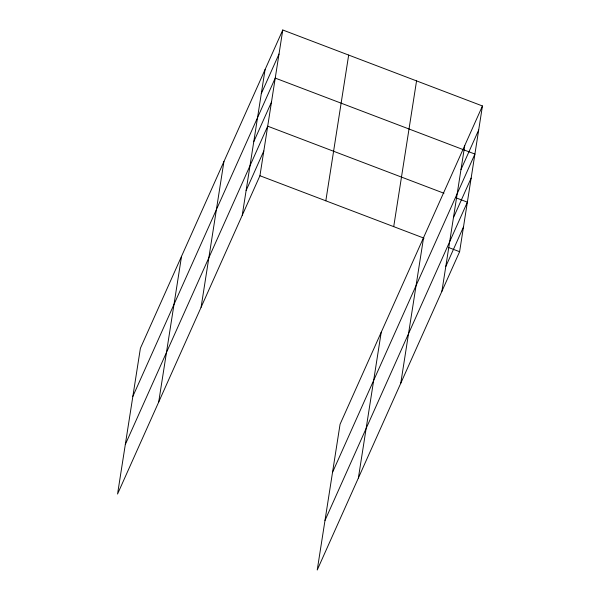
<?xml version="1.0" encoding="UTF-8"?>
<svg xmlns="http://www.w3.org/2000/svg" width="600" height="600" viewBox="0 0 600 600"><rect width="100%" height="100%" fill="white"/><g stroke="black" fill="none" stroke-linecap="round" stroke-linejoin="round"><path stroke-width="0.9" d="M158.7 402.053L181.538 256.312M201.09 307.282L223.928 161.542M242.235 215.303L265.072 69.562M282.772 30L140.392 348.293L117.555 494.033L259.935 175.74L282.772 30L482.445 105.968L459.607 251.708L317.228 570L340.065 424.26L482.445 105.968M325.822 200.812L348.668 55.073M393.713 226.642L416.55 80.903M358.373 478.02L381.21 332.28M400.763 383.257L423.6 237.517M441.908 291.278L464.745 145.538M261.308 93.615L279 54.045M132.855 396.382L275.235 78.097L474.908 154.065L332.528 472.357M253.77 141.705L271.47 102.142M125.317 444.48L267.697 126.188L443.963 193.252M246.12 190.53L263.812 150.96M460.98 169.583L478.68 130.02M453.442 217.68L471.143 178.11M324.99 520.447L467.37 202.155L456.097 197.873M445.793 266.498L463.493 226.935M259.935 175.74L424.058 238.185M448.335 247.417L459.607 251.708"/></g></svg>
